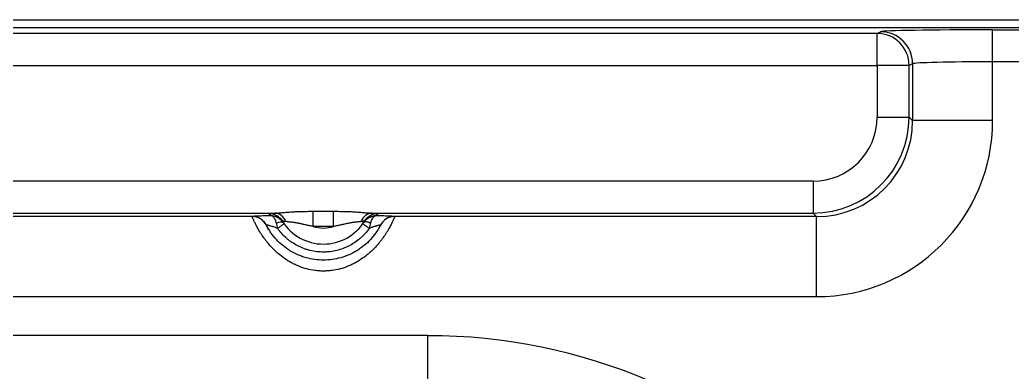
# Model space of a CAD drawing. Header units: millimetres. Extents: x -36 to 4467, y 2 to 3322.
# Drawn here: x 424.6 to 486.6, y 1509.9 to 1531.9 of the extents above; entities that cross this region are included whole.
import ezdxf

# ---------------------------------------------------------------- set-up
doc = ezdxf.new("R2010")
doc.units = ezdxf.units.MM

msp = doc.modelspace()

# ---------------------------------------------------------------- linework, layer by layer
for p, q in [((73.323, 1531.855), (533.822, 1531.855)), ((533.822, 1531.355), (73.323, 1531.355)), ((478.141, 1531.006), (185.402, 1531.006)), ((478.141, 1531.006), (478.359, 1531.115)), ((478.141, 1529.006), (478.141, 1531.006)), ((485.355, 1529.233), (485.355, 1531.233)), ((485.355, 1531.233), (487.79, 1531.233)), ((480.358, 1529.115), (480.14, 1529.006)), ((480.358, 1529.115), (480.358, 1525.566)), ((487.79, 1529.233), (485.355, 1529.233)), ((485.355, 1525.566), (485.355, 1529.233)), ((185.424, 1529.006), (478.141, 1529.006)), ((480.14, 1529.006), (478.141, 1529.006)), ((478.141, 1529.006), (478.141, 1525.784)), ((480.14, 1525.784), (480.14, 1529.006)), ((478.141, 1525.784), (480.14, 1525.784)), ((480.358, 1525.566), (480.14, 1525.784)), ((485.355, 1525.566), (480.358, 1525.566)), ((474.144, 1521.787), (185.424, 1521.787)), ((474.144, 1521.787), (474.144, 1519.788)), ((271.602, 1519.788), (440.543, 1519.788)), ((442.939, 1518.958), (442.939, 1519.901)), ((442.939, 1519.901), (444.206, 1519.901)), ((444.206, 1518.958), (444.206, 1519.901)), ((446.602, 1519.788), (474.144, 1519.788)), ((474.144, 1519.788), (474.362, 1519.57)), ((439.125, 1519.57), (273.02, 1519.57)), ((474.362, 1519.57), (448.02, 1519.57)), ((474.362, 1514.573), (474.362, 1519.57)), ((440.009, 1519.038), (440.01, 1519.037)), ((440.01, 1519.037), (440.015, 1519.027)), ((444.206, 1518.958), (442.939, 1518.958)), ((447.13, 1519.027), (447.131, 1519.028)), ((447.131, 1519.028), (447.136, 1519.038)), ((203.902, 1514.573), (474.362, 1514.573)), ((450.073, 1512.138), (203.902, 1512.138)), ((450.073, 1512.138), (450.073, 1507.141))]:
    msp.add_line(p, q)
for centre, radius, start, end in [((443.573, 1520.855), 3, 211.7587, 328.2413), ((443.573, 1520.855), 2, 251.53635, 288.46365), ((450.073, 1476.855), 35.282, 0, 90)]:
    msp.add_arc(centre, radius, start, end)
for centre, major_axis, ratio, start_param, end_param in [((478.141, 1529.006), (0.894, -1.789), 0.999239, 1.107575, 2.677762), ((485.355, 1531.11), (-7, 0), 0.017455, 4.712389, 6.248279), ((478.359, 1529.115), (0.894, -1.789), 0.999239, 1.107575, 2.677762), ((485.355, 1529.111), (-5, 0), 0.024437, 4.712389, 6.248279), ((474.139, 1525.789), (-4.244, 4.244), 0.999593, 2.356803, 3.926382), ((474.139, 1525.789), (-2.832, 2.832), 0.998783, 2.356803, 3.926382), ((474.348, 1525.58), (-7.788, 7.788), 0.998783, 2.356803, 3.926382), ((474.348, 1525.58), (-4.256, 4.256), 0.996762, 2.356803, 3.926382), ((440.171, 1518.75), (-0.85, -0.526), 0.999158, 3.141593, 4.158472), ((443.573, 1521.855), (-2.16, 3.367), 0.999999, 1.55468, 1.587557), ((440.543, 1518.789), (-0.045, 0.999), 0.788855, 5.166289, 6.226369), ((446.602, 1518.789), (0.045, 0.999), 0.788855, 0.056817, 1.116896), ((446.974, 1518.75), (0.85, -0.526), 0.999158, 2.124713, 3.141593), ((443.573, 1521.855), (-3.365, 2.163), 0.999999, 3.12581, 3.158686), ((439.118, 1518.584), (0.891, 0.454), 0.999232, 0.321849, 1.099329), ((439.125, 1518.571), (0.891, 0.454), 0.999232, 0.002792, 1.09932), ((439.118, 1518.584), (0.891, 0.454), 0.999232, 6.282928, 6.605035), ((448.02, 1518.571), (-0.89, 0.457), 0.99923, 5.186406, 6.282937), ((448.027, 1518.584), (-0.89, 0.457), 0.99923, 5.974133, 6.286004), ((448.027, 1518.584), (-0.89, 0.457), 0.99923, 5.186415, 5.974135)]:
    msp.add_ellipse(centre, major_axis=major_axis, ratio=ratio, start_param=start_param, end_param=end_param)
for points, knots in [([(440.171, 1519.749), (440.17, 1519.751), (440.171, 1519.753), (440.178, 1519.756), (440.184, 1519.758), (440.199, 1519.761), (440.209, 1519.763), (440.226, 1519.766), (440.233, 1519.767), (440.247, 1519.768), (440.254, 1519.769), (440.294, 1519.773), (440.334, 1519.776), (440.428, 1519.782), (440.482, 1519.785), (440.543, 1519.788)], [0, 0, 0, 0, 0.125, 0.125, 0.25, 0.25, 0.375, 0.375, 0.4375, 0.4375, 0.5, 0.5, 0.75, 0.75, 1, 1, 1, 1]), ([(440.543, 1519.788), (440.624, 1519.79), (440.709, 1519.796), (440.843, 1519.807), (440.889, 1519.81), (440.982, 1519.818), (441.03, 1519.823), (441.175, 1519.835), (441.274, 1519.844), (441.476, 1519.86), (441.578, 1519.867), (441.733, 1519.876), (441.785, 1519.878), (441.889, 1519.883), (441.942, 1519.886), (442.098, 1519.891), (442.203, 1519.894), (442.413, 1519.898), (442.518, 1519.9), (442.729, 1519.901), (442.834, 1519.901), (442.939, 1519.901)], [0, 0, 0, 0, 0.125, 0.125, 0.1875, 0.1875, 0.25, 0.25, 0.375, 0.375, 0.5, 0.5, 0.5625, 0.5625, 0.625, 0.625, 0.75, 0.75, 0.875, 0.875, 1, 1, 1, 1]), ([(444.206, 1519.901), (444.311, 1519.901), (444.417, 1519.901), (444.627, 1519.9), (444.732, 1519.898), (444.942, 1519.894), (445.047, 1519.891), (445.204, 1519.886), (445.256, 1519.883), (445.361, 1519.878), (445.412, 1519.876), (445.567, 1519.867), (445.668, 1519.86), (445.869, 1519.844), (445.967, 1519.836), (446.113, 1519.823), (446.161, 1519.819), (446.254, 1519.811), (446.3, 1519.807), (446.436, 1519.796), (446.521, 1519.79), (446.602, 1519.788)], [0, 0, 0, 0, 0.125, 0.125, 0.25, 0.25, 0.375, 0.375, 0.4375, 0.4375, 0.5, 0.5, 0.625, 0.625, 0.75, 0.75, 0.8125, 0.8125, 0.875, 0.875, 1, 1, 1, 1]), ([(446.602, 1519.788), (446.663, 1519.785), (446.718, 1519.782), (446.788, 1519.778), (446.81, 1519.776), (446.85, 1519.773), (446.868, 1519.771), (446.916, 1519.766), (446.939, 1519.763), (446.969, 1519.756), (446.976, 1519.753), (446.974, 1519.749)], [0, 0, 0, 0, 0.25, 0.25, 0.375, 0.375, 0.5, 0.5, 0.75, 0.75, 1, 1, 1, 1]), ([(439.118, 1519.584), (439.117, 1519.585), (439.118, 1519.587), (439.124, 1519.59), (439.129, 1519.591), (439.148, 1519.595), (439.167, 1519.598), (439.201, 1519.602), (439.208, 1519.603), (439.223, 1519.604), (439.231, 1519.605), (439.256, 1519.607), (439.274, 1519.608), (439.333, 1519.612), (439.378, 1519.615), (439.455, 1519.618), (439.482, 1519.62), (439.538, 1519.622), (439.568, 1519.623), (439.659, 1519.626), (439.723, 1519.628), (439.86, 1519.632), (439.932, 1519.633), (440.027, 1519.635), (440.046, 1519.636), (440.084, 1519.636), (440.143, 1519.637), (440.202, 1519.638), (440.243, 1519.639)], [0, 0, 0, 0, 0.0625, 0.0625, 0.125, 0.125, 0.25, 0.25, 0.28125, 0.28125, 0.3125, 0.3125, 0.375, 0.375, 0.5, 0.5, 0.5625, 0.5625, 0.625, 0.625, 0.75, 0.75, 0.875, 0.875, 0.90625, 0.90625, 0.9375, 1, 1, 1, 1]), ([(439.125, 1519.57), (439.124, 1519.572), (439.123, 1519.574), (439.121, 1519.579), (439.119, 1519.581), (439.118, 1519.584)], [0, 0, 0, 0, 0.500021, 0.500021, 1, 1, 1, 1]), ([(448.02, 1519.57), (448.017, 1519.564), (448.011, 1519.548), (447.991, 1519.5), (447.977, 1519.467), (447.954, 1519.414), (447.949, 1519.403), (447.938, 1519.379), (447.933, 1519.367), (447.916, 1519.329), (447.903, 1519.302), (447.862, 1519.213), (447.83, 1519.147), (447.755, 1518.999), (447.712, 1518.917), (447.65, 1518.807), (447.637, 1518.784), (447.611, 1518.738), (447.57, 1518.669), (447.526, 1518.597), (447.432, 1518.449), (447.364, 1518.346), (447.249, 1518.186), (447.208, 1518.132), (447.145, 1518.05), (447.123, 1518.022), (447.079, 1517.967), (446.965, 1517.828), (446.841, 1517.689), (446.627, 1517.47), (446.512, 1517.362), (446.357, 1517.23), (446.326, 1517.204), (446.262, 1517.152), (446.165, 1517.075), (446.065, 1517.002), (445.86, 1516.86), (445.717, 1516.771), (445.492, 1516.649), (445.416, 1516.61), (445.298, 1516.554), (445.259, 1516.536), (445.179, 1516.502), (445.14, 1516.485), (444.939, 1516.405), (444.776, 1516.35), (444.442, 1516.262), (444.272, 1516.228), (444.055, 1516.199), (444.011, 1516.194), (443.923, 1516.185), (443.879, 1516.182), (443.748, 1516.173), (443.66, 1516.17), (443.528, 1516.17), (443.484, 1516.171), (443.396, 1516.174), (443.352, 1516.176), (443.22, 1516.185), (443.134, 1516.193), (442.875, 1516.227), (442.706, 1516.261), (442.372, 1516.349), (442.207, 1516.404), (442.005, 1516.485), (441.965, 1516.502), (441.886, 1516.537), (441.846, 1516.554), (441.729, 1516.61), (441.653, 1516.648), (441.429, 1516.77), (441.287, 1516.859), (441.014, 1517.048), (440.884, 1517.148), (440.729, 1517.28), (440.698, 1517.307), (440.638, 1517.361), (440.608, 1517.388), (440.521, 1517.469), (440.465, 1517.524), (440.304, 1517.689), (440.205, 1517.799), (440.067, 1517.965), (440.001, 1518.047), (439.939, 1518.129), (439.899, 1518.183), (439.879, 1518.21), (439.782, 1518.344), (439.713, 1518.448), (439.588, 1518.645), (439.533, 1518.739), (439.459, 1518.871), (439.436, 1518.913), (439.403, 1518.975), (439.393, 1518.995), (439.372, 1519.034), (439.362, 1519.053), (439.315, 1519.146), (439.283, 1519.213), (439.228, 1519.331), (439.205, 1519.381), (439.182, 1519.434), (439.178, 1519.444), (439.17, 1519.463), (439.166, 1519.472), (439.155, 1519.497), (439.149, 1519.512), (439.134, 1519.548), (439.128, 1519.564), (439.125, 1519.57)], [0, 0, 0, 0, 0.03125, 0.03125, 0.0625, 0.0625, 0.070312, 0.070312, 0.078125, 0.078125, 0.09375, 0.09375, 0.125, 0.125, 0.15625, 0.15625, 0.164062, 0.164062, 0.171875, 0.1875, 0.1875, 0.21875, 0.21875, 0.234375, 0.234375, 0.242187, 0.242187, 0.25, 0.28125, 0.28125, 0.3125, 0.3125, 0.320312, 0.320312, 0.328125, 0.34375, 0.34375, 0.375, 0.375, 0.390625, 0.390625, 0.398437, 0.398437, 0.40625, 0.40625, 0.4375, 0.4375, 0.46875, 0.46875, 0.476562, 0.476562, 0.484375, 0.484375, 0.5, 0.5, 0.507812, 0.507812, 0.515625, 0.515625, 0.53125, 0.53125, 0.5625, 0.5625, 0.59375, 0.59375, 0.601562, 0.601562, 0.609375, 0.609375, 0.625, 0.625, 0.65625, 0.65625, 0.6875, 0.6875, 0.695312, 0.695312, 0.703125, 0.703125, 0.71875, 0.71875, 0.75, 0.75, 0.765625, 0.773437, 0.773437, 0.78125, 0.78125, 0.8125, 0.8125, 0.84375, 0.84375, 0.859375, 0.859375, 0.867187, 0.867187, 0.875, 0.875, 0.90625, 0.90625, 0.9375, 0.9375, 0.945312, 0.945312, 0.953125, 0.953125, 0.96875, 0.96875, 1, 1, 1, 1]), ([(440.643, 1519.168), (440.633, 1519.203), (440.611, 1519.27), (440.586, 1519.331), (440.565, 1519.374), (440.558, 1519.388), (440.543, 1519.415), (440.536, 1519.427), (440.513, 1519.464), (440.48, 1519.509), (440.444, 1519.545), (440.416, 1519.569), (440.407, 1519.577), (440.387, 1519.59), (440.377, 1519.596), (440.348, 1519.613), (440.327, 1519.621), (440.296, 1519.631), (440.28, 1519.634), (440.264, 1519.637), (440.253, 1519.638), (440.248, 1519.638), (440.243, 1519.639)], [0, 0, 0, 0, 0.125, 0.25, 0.25, 0.3125, 0.3125, 0.375, 0.375, 0.5, 0.625, 0.625, 0.6875, 0.6875, 0.75, 0.75, 0.875, 0.875, 0.9375, 0.96875, 0.96875, 1, 1, 1, 1]), ([(440.243, 1519.639), (440.253, 1519.639), (440.263, 1519.638), (440.283, 1519.638), (440.314, 1519.636), (440.365, 1519.631), (440.405, 1519.625), (440.445, 1519.617), (440.465, 1519.613), (440.525, 1519.598), (440.563, 1519.585), (440.621, 1519.563), (440.64, 1519.555), (440.677, 1519.538), (440.695, 1519.529), (440.732, 1519.51), (440.749, 1519.5), (440.772, 1519.486), (440.777, 1519.482), (440.782, 1519.479)], [0, 0, 0, 0, 0.053819, 0.053819, 0.107637, 0.215275, 0.322912, 0.322912, 0.43055, 0.43055, 0.645825, 0.645825, 0.753462, 0.753462, 0.8611, 0.8611, 0.968737, 0.968737, 1, 1, 1, 1]), ([(440.64, 1519.166), (440.693, 1519.189), (440.745, 1519.207), (440.84, 1519.232), (440.884, 1519.239), (440.961, 1519.243), (440.993, 1519.24), (441.046, 1519.222), (441.066, 1519.208), (441.078, 1519.189)], [0, 0, 0, 0, 0.25, 0.25, 0.5, 0.5, 0.75, 0.75, 1, 1, 1, 1]), ([(440.715, 1518.834), (440.706, 1518.894), (440.696, 1518.952), (440.672, 1519.063), (440.658, 1519.117), (440.643, 1519.168)], [0, 0, 0, 0, 0.5, 0.5, 1, 1, 1, 1]), ([(440.782, 1519.479), (440.794, 1519.471), (440.806, 1519.463), (440.852, 1519.431), (440.915, 1519.381), (440.973, 1519.323), (441.026, 1519.261), (441.052, 1519.228), (441.075, 1519.194)], [0, 0, 0, 0, 0.105742, 0.105742, 0.403828, 0.701914, 0.701914, 1, 1, 1, 1]), ([(441.232, 1519.258), (441.198, 1519.264), (441.168, 1519.269), (441.114, 1519.276), (441.092, 1519.278), (441.069, 1519.28), (441.064, 1519.281), (441.056, 1519.281), (441.045, 1519.282), (441.037, 1519.282), (441.028, 1519.281), (441.025, 1519.28), (441.021, 1519.279), (441.021, 1519.278), (441.022, 1519.276)], [0, 0, 0, 0, 0.25, 0.25, 0.5, 0.5, 0.5625, 0.5625, 0.625, 0.75, 0.75, 0.875, 0.875, 1, 1, 1, 1]), ([(442.939, 1518.958), (442.863, 1518.97), (442.787, 1518.984), (442.636, 1519.014), (442.561, 1519.031), (442.411, 1519.065), (442.336, 1519.082), (442.186, 1519.116), (442.112, 1519.133), (442.018, 1519.152), (441.999, 1519.156), (441.962, 1519.163), (441.943, 1519.167), (441.887, 1519.177), (441.851, 1519.184), (441.741, 1519.201), (441.669, 1519.211), (441.582, 1519.22), (441.565, 1519.222), (441.531, 1519.226), (441.514, 1519.227), (441.465, 1519.232), (441.433, 1519.235), (441.341, 1519.244), (441.284, 1519.25), (441.232, 1519.258)], [0, 0, 0, 0, 0.125, 0.125, 0.25, 0.25, 0.375, 0.375, 0.5, 0.5, 0.53125, 0.53125, 0.5625, 0.5625, 0.625, 0.625, 0.75, 0.75, 0.78125, 0.78125, 0.8125, 0.8125, 0.875, 0.875, 1, 1, 1, 1]), ([(445.913, 1519.258), (445.887, 1519.254), (445.846, 1519.249), (445.802, 1519.244), (445.773, 1519.241), (445.757, 1519.239), (445.71, 1519.235), (445.678, 1519.232), (445.612, 1519.225), (445.577, 1519.222), (445.473, 1519.21), (445.402, 1519.201), (445.257, 1519.178), (445.183, 1519.164), (445.071, 1519.141), (445.034, 1519.133), (444.959, 1519.116), (444.922, 1519.108), (444.809, 1519.082), (444.734, 1519.065), (444.584, 1519.031), (444.509, 1519.014), (444.358, 1518.984), (444.282, 1518.97), (444.206, 1518.958)], [0, 0, 0, 0, 0.0625, 0.09375, 0.09375, 0.125, 0.125, 0.1875, 0.1875, 0.25, 0.25, 0.375, 0.375, 0.5, 0.5, 0.5625, 0.5625, 0.625, 0.625, 0.75, 0.75, 0.875, 0.875, 1, 1, 1, 1]), ([(446.123, 1519.276), (446.125, 1519.279), (446.121, 1519.281), (446.109, 1519.282), (446.103, 1519.282), (446.09, 1519.281), (446.081, 1519.281), (446.054, 1519.278), (446.031, 1519.276), (445.978, 1519.269), (445.947, 1519.264), (445.913, 1519.258)], [0, 0, 0, 0, 0.25, 0.25, 0.375, 0.375, 0.5, 0.5, 0.75, 0.75, 1, 1, 1, 1]), ([(446.503, 1519.166), (446.5, 1519.168), (446.493, 1519.171), (446.482, 1519.175), (446.471, 1519.179), (446.461, 1519.183), (446.451, 1519.187), (446.441, 1519.191), (446.431, 1519.194), (446.421, 1519.197), (446.412, 1519.201), (446.402, 1519.204), (446.393, 1519.206), (446.384, 1519.209), (446.375, 1519.212), (446.367, 1519.214), (446.358, 1519.217), (446.35, 1519.219), (446.342, 1519.221), (446.334, 1519.223), (446.326, 1519.225), (446.319, 1519.226), (446.311, 1519.228), (446.304, 1519.229), (446.297, 1519.231), (446.29, 1519.232), (446.283, 1519.233), (446.276, 1519.234), (446.27, 1519.235), (446.264, 1519.236), (446.257, 1519.237), (446.251, 1519.238), (446.246, 1519.238), (446.24, 1519.239), (446.234, 1519.239), (446.229, 1519.24), (446.219, 1519.24), (446.204, 1519.241), (446.186, 1519.241), (446.169, 1519.24), (446.153, 1519.238), (446.139, 1519.235), (446.126, 1519.232), (446.114, 1519.227), (446.103, 1519.223), (446.094, 1519.217), (446.085, 1519.212), (446.077, 1519.205), (446.07, 1519.199), (446.067, 1519.194), (446.065, 1519.191)], [0, 0, 0, 0, 0.017114, 0.034063, 0.050846, 0.067463, 0.083912, 0.100194, 0.116307, 0.132253, 0.148029, 0.163637, 0.179076, 0.194345, 0.209444, 0.224373, 0.239133, 0.253723, 0.268143, 0.282392, 0.296472, 0.310383, 0.324123, 0.337695, 0.351097, 0.36433, 0.377396, 0.390293, 0.403022, 0.415584, 0.42798, 0.44021, 0.452274, 0.464174, 0.47591, 0.487483, 0.498894, 0.543041, 0.586149, 0.628227, 0.669294, 0.709375, 0.748499, 0.786705, 0.824041, 0.860564, 0.896339, 0.931443, 0.965964, 1, 1, 1, 1]), ([(446.068, 1519.19), (446.073, 1519.198), (446.085, 1519.215), (446.103, 1519.24), (446.122, 1519.264), (446.142, 1519.287), (446.162, 1519.31), (446.183, 1519.333), (446.205, 1519.354), (446.227, 1519.375), (446.25, 1519.396), (446.274, 1519.415), (446.298, 1519.434), (446.323, 1519.452), (446.348, 1519.47), (446.369, 1519.483), (446.385, 1519.493), (446.395, 1519.499), (446.406, 1519.505), (446.417, 1519.511), (446.428, 1519.517), (446.439, 1519.523), (446.451, 1519.529), (446.462, 1519.535), (446.474, 1519.541), (446.486, 1519.546), (446.498, 1519.552), (446.51, 1519.557), (446.522, 1519.562), (446.534, 1519.567), (446.547, 1519.572), (446.56, 1519.577), (446.572, 1519.581), (446.585, 1519.586), (446.598, 1519.59), (446.612, 1519.594), (446.625, 1519.598), (446.639, 1519.602), (446.652, 1519.606), (446.666, 1519.609), (446.68, 1519.613), (446.694, 1519.616), (446.708, 1519.619), (446.722, 1519.622), (446.737, 1519.624), (446.751, 1519.627), (446.766, 1519.629), (446.781, 1519.631), (446.796, 1519.633), (446.811, 1519.634), (446.826, 1519.635), (446.841, 1519.637), (446.856, 1519.637), (446.872, 1519.638), (446.887, 1519.639), (446.897, 1519.639), (446.903, 1519.639)], [0, 0, 0, 0, 0.030922, 0.061856, 0.092803, 0.123763, 0.154737, 0.185725, 0.216727, 0.247745, 0.278777, 0.309826, 0.34089, 0.371972, 0.40307, 0.434185, 0.446642, 0.459185, 0.471814, 0.48453, 0.497332, 0.51022, 0.523195, 0.536256, 0.549404, 0.562639, 0.575959, 0.589367, 0.602861, 0.616441, 0.630108, 0.643862, 0.657703, 0.67163, 0.685643, 0.699744, 0.713931, 0.728205, 0.742566, 0.757014, 0.771548, 0.786169, 0.800878, 0.815673, 0.830555, 0.845524, 0.86058, 0.875722, 0.890952, 0.906269, 0.921673, 0.937164, 0.952743, 0.968408, 0.98416, 1, 1, 1, 1]), ([(446.503, 1519.168), (446.487, 1519.118), (446.474, 1519.064), (446.449, 1518.952), (446.439, 1518.894), (446.43, 1518.835)], [0, 0, 0, 0, 0.5, 0.5, 1, 1, 1, 1]), ([(446.903, 1519.639), (446.902, 1519.639), (446.9, 1519.639), (446.897, 1519.638), (446.893, 1519.638), (446.888, 1519.638), (446.882, 1519.637), (446.874, 1519.636), (446.866, 1519.635), (446.857, 1519.633), (446.846, 1519.63), (446.835, 1519.627), (446.823, 1519.623), (446.81, 1519.618), (446.796, 1519.612), (446.781, 1519.605), (446.765, 1519.596), (446.749, 1519.585), (446.732, 1519.572), (446.714, 1519.558), (446.696, 1519.54), (446.677, 1519.521), (446.658, 1519.498), (446.643, 1519.478), (446.63, 1519.46), (446.622, 1519.448), (446.614, 1519.435), (446.606, 1519.421), (446.598, 1519.408), (446.59, 1519.394), (446.583, 1519.381), (446.576, 1519.367), (446.57, 1519.353), (446.563, 1519.339), (446.557, 1519.324), (446.551, 1519.31), (446.545, 1519.296), (446.54, 1519.282), (446.534, 1519.267), (446.529, 1519.253), (446.524, 1519.239), (446.52, 1519.225), (446.515, 1519.21), (446.511, 1519.196), (446.507, 1519.182), (446.504, 1519.173), (446.503, 1519.168)], [0, 0, 0, 0, 0.003304, 0.008708, 0.016221, 0.025844, 0.037581, 0.051437, 0.067414, 0.085516, 0.105749, 0.128117, 0.152626, 0.179284, 0.208095, 0.239069, 0.272214, 0.307539, 0.345053, 0.384767, 0.426692, 0.470842, 0.517228, 0.565866, 0.588585, 0.611026, 0.633188, 0.65507, 0.67667, 0.697989, 0.719025, 0.739777, 0.760244, 0.780426, 0.800321, 0.819929, 0.839248, 0.858278, 0.877018, 0.895467, 0.913624, 0.931488, 0.949059, 0.966335, 0.983315, 1, 1, 1, 1]), ([(446.903, 1519.639), (446.943, 1519.638), (447.002, 1519.637), (447.061, 1519.636), (447.099, 1519.636), (447.119, 1519.635), (447.213, 1519.633), (447.285, 1519.632), (447.422, 1519.628), (447.487, 1519.626), (447.578, 1519.623), (447.607, 1519.622), (447.664, 1519.62), (447.691, 1519.618), (447.767, 1519.615), (447.812, 1519.612), (447.871, 1519.608), (447.889, 1519.607), (447.914, 1519.605), (447.922, 1519.604), (447.937, 1519.603), (447.945, 1519.602), (447.978, 1519.598), (447.997, 1519.595), (448.016, 1519.591), (448.021, 1519.59), (448.027, 1519.587), (448.028, 1519.585), (448.027, 1519.584)], [0, 0, 0, 0, 0.0625, 0.09375, 0.09375, 0.125, 0.125, 0.25, 0.25, 0.375, 0.375, 0.4375, 0.4375, 0.5, 0.5, 0.625, 0.625, 0.6875, 0.6875, 0.71875, 0.71875, 0.75, 0.75, 0.875, 0.875, 0.9375, 0.9375, 1, 1, 1, 1]), ([(448.027, 1519.584), (448.026, 1519.581), (448.025, 1519.579), (448.022, 1519.574), (448.021, 1519.572), (448.02, 1519.57)], [0, 0, 0, 0, 0.499776, 0.499776, 1, 1, 1, 1]), ([(440.715, 1518.834), (440.672, 1518.85), (440.63, 1518.866), (440.546, 1518.896), (440.505, 1518.91), (440.444, 1518.93), (440.424, 1518.937), (440.384, 1518.95), (440.364, 1518.956), (440.307, 1518.974), (440.27, 1518.985), (440.218, 1518.999), (440.202, 1519.004), (440.17, 1519.012), (440.154, 1519.016), (440.112, 1519.027), (440.087, 1519.032), (440.062, 1519.037), (440.057, 1519.038), (440.048, 1519.039), (440.044, 1519.04), (440.033, 1519.041), (440.02, 1519.043), (440.013, 1519.042), (440.01, 1519.041), (440.009, 1519.041), (440.009, 1519.04), (440.009, 1519.039), (440.009, 1519.038)], [0, 0, 0, 0, 0.125, 0.125, 0.25, 0.25, 0.3125, 0.3125, 0.375, 0.375, 0.5, 0.5, 0.5625, 0.5625, 0.625, 0.625, 0.75, 0.75, 0.78125, 0.78125, 0.8125, 0.8125, 0.875, 0.9375, 0.9375, 0.96875, 0.96875, 1, 1, 1, 1]), ([(447.136, 1519.038), (447.094, 1518.956), (447.049, 1518.875), (446.978, 1518.757), (446.953, 1518.717), (446.903, 1518.64), (446.878, 1518.602), (446.746, 1518.414), (446.632, 1518.272), (446.384, 1518.004), (446.251, 1517.879), (446.073, 1517.733), (446.036, 1517.704), (445.963, 1517.648), (445.852, 1517.566), (445.738, 1517.491), (445.505, 1517.348), (445.343, 1517.264), (445.091, 1517.154), (445.006, 1517.12), (444.876, 1517.073), (444.832, 1517.058), (444.744, 1517.031), (444.7, 1517.017), (444.48, 1516.955), (444.301, 1516.918), (443.94, 1516.868), (443.757, 1516.855), (443.388, 1516.855), (443.205, 1516.868), (442.844, 1516.918), (442.665, 1516.955), (442.445, 1517.017), (442.401, 1517.031), (442.313, 1517.058), (442.27, 1517.073), (442.139, 1517.12), (442.054, 1517.154), (441.802, 1517.264), (441.641, 1517.348), (441.407, 1517.491), (441.331, 1517.541), (441.219, 1517.621), (441.182, 1517.648), (441.109, 1517.704), (441.072, 1517.733), (440.894, 1517.879), (440.761, 1518.004), (440.513, 1518.272), (440.399, 1518.414), (440.267, 1518.602), (440.242, 1518.64), (440.192, 1518.717), (440.167, 1518.757), (440.096, 1518.875), (440.051, 1518.956), (440.009, 1519.038)], [0, 0, 0, 0, 0.03125, 0.03125, 0.046875, 0.046875, 0.0625, 0.0625, 0.125, 0.125, 0.1875, 0.1875, 0.203125, 0.203125, 0.21875, 0.25, 0.25, 0.3125, 0.3125, 0.34375, 0.34375, 0.359375, 0.359375, 0.375, 0.375, 0.4375, 0.4375, 0.5, 0.5, 0.5625, 0.5625, 0.625, 0.625, 0.640625, 0.640625, 0.65625, 0.65625, 0.6875, 0.6875, 0.75, 0.75, 0.78125, 0.78125, 0.796875, 0.796875, 0.8125, 0.8125, 0.875, 0.875, 0.9375, 0.9375, 0.953125, 0.953125, 0.96875, 0.96875, 1, 1, 1, 1]), ([(440.015, 1519.027), (440.017, 1519.024), (440.021, 1519.014), (440.036, 1518.985), (440.047, 1518.965), (440.074, 1518.915), (440.091, 1518.884), (440.117, 1518.839), (440.123, 1518.83), (440.134, 1518.811), (440.14, 1518.8), (440.158, 1518.771), (440.171, 1518.75), (440.184, 1518.729)], [0, 0, 0, 0, 0.251922, 0.251922, 0.503843, 0.503843, 0.755765, 0.755765, 0.818745, 0.818745, 0.881726, 0.881726, 1, 1, 1, 1]), ([(441.123, 1519.123), (441.121, 1519.121), (441.11, 1519.113), (441.069, 1519.085), (441.041, 1519.065), (440.969, 1519.014), (440.925, 1518.983), (440.827, 1518.914), (440.773, 1518.875), (440.715, 1518.834)], [0, 0, 0, 0, 0.25, 0.25, 0.5, 0.5, 0.75, 0.75, 1, 1, 1, 1]), ([(446.43, 1518.834), (446.35, 1518.721), (446.263, 1518.613), (446.124, 1518.458), (446.051, 1518.383), (445.975, 1518.31), (445.924, 1518.263), (445.898, 1518.239), (445.765, 1518.124), (445.655, 1518.039), (445.426, 1517.883), (445.306, 1517.812), (445.121, 1517.716), (445.058, 1517.686), (444.962, 1517.643), (444.93, 1517.629), (444.865, 1517.602), (444.832, 1517.59), (444.668, 1517.528), (444.403, 1517.447), (444.13, 1517.397), (443.922, 1517.372), (443.852, 1517.366), (443.747, 1517.36), (443.712, 1517.358), (443.642, 1517.356), (443.607, 1517.355), (443.432, 1517.355), (443.155, 1517.372), (442.882, 1517.421), (442.712, 1517.463), (442.678, 1517.471), (442.61, 1517.49), (442.577, 1517.5), (442.476, 1517.531), (442.41, 1517.553), (442.214, 1517.627), (442.088, 1517.683), (441.841, 1517.81), (441.722, 1517.882), (441.577, 1517.98), (441.548, 1518), (441.491, 1518.041), (441.463, 1518.062), (441.38, 1518.126), (441.326, 1518.171), (441.169, 1518.308), (441.07, 1518.405), (440.884, 1518.611), (440.796, 1518.719), (440.715, 1518.834)], [0, 0, 0, 0, 0.0625, 0.0625, 0.09375, 0.109375, 0.109375, 0.125, 0.125, 0.1875, 0.1875, 0.25, 0.25, 0.28125, 0.28125, 0.296875, 0.296875, 0.3125, 0.3125, 0.375, 0.4375, 0.4375, 0.46875, 0.46875, 0.484375, 0.484375, 0.5, 0.5, 0.5625, 0.625, 0.625, 0.640625, 0.640625, 0.65625, 0.65625, 0.6875, 0.6875, 0.75, 0.75, 0.8125, 0.8125, 0.828125, 0.828125, 0.84375, 0.84375, 0.875, 0.875, 0.9375, 0.9375, 1, 1, 1, 1]), ([(446.43, 1518.835), (446.371, 1518.877), (446.315, 1518.916), (446.215, 1518.987), (446.171, 1519.018), (446.098, 1519.07), (446.07, 1519.09), (446.032, 1519.116), (446.022, 1519.123), (446.022, 1519.123)], [0, 0, 0, 0, 0.250162, 0.250162, 0.500323, 0.500323, 0.750485, 0.750485, 1, 1, 1, 1]), ([(447.136, 1519.038), (447.138, 1519.041), (447.133, 1519.043), (447.121, 1519.042), (447.118, 1519.042), (447.112, 1519.041), (447.109, 1519.041), (447.097, 1519.039), (447.079, 1519.036), (447.057, 1519.032), (447.032, 1519.026), (447.019, 1519.023), (446.976, 1519.013), (446.944, 1519.004), (446.901, 1518.992), (446.892, 1518.99), (446.874, 1518.984), (446.847, 1518.977), (446.819, 1518.968), (446.762, 1518.95), (446.723, 1518.938), (446.662, 1518.917), (446.641, 1518.91), (446.6, 1518.896), (446.579, 1518.888), (446.515, 1518.866), (446.473, 1518.85), (446.43, 1518.834)], [0, 0, 0, 0, 0.125, 0.125, 0.15625, 0.15625, 0.1875, 0.1875, 0.25, 0.3125, 0.3125, 0.375, 0.375, 0.5, 0.5, 0.53125, 0.53125, 0.5625, 0.625, 0.625, 0.75, 0.75, 0.8125, 0.8125, 0.875, 0.875, 1, 1, 1, 1]), ([(447.066, 1518.906), (447.072, 1518.918), (447.078, 1518.929), (447.091, 1518.952), (447.097, 1518.963), (447.108, 1518.984), (447.112, 1518.992), (447.124, 1519.014), (447.129, 1519.024), (447.13, 1519.027)], [0, 0, 0, 0, 0.16405, 0.16405, 0.373038, 0.373038, 0.582025, 0.582025, 1, 1, 1, 1])]:
    msp.add_open_spline(points, degree=3, knots=knots)

doc.saveas('drawing.dxf')
